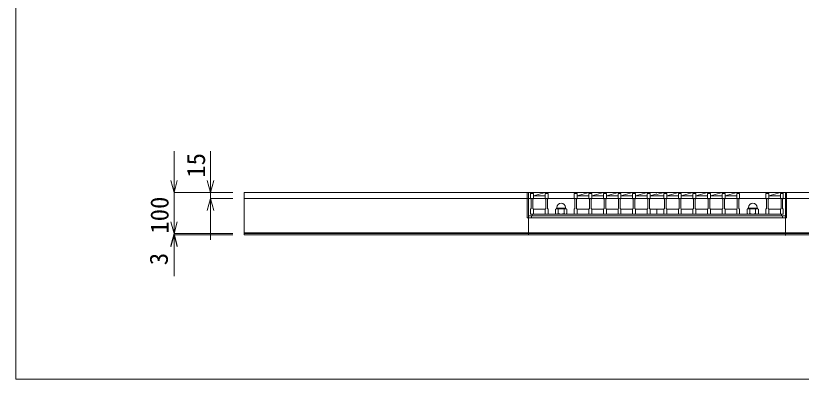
# Model space of a CAD drawing. Units: millimetres, scale not verified. Extents: x 234 to 5784, y 107 to 4112.
# Drawn here: x 234 to 2137, y 107 to 989 of the extents above; entities that cross this region are included whole.
import ezdxf
from ezdxf.enums import TextEntityAlignment as Align

# ---------------------------------------------------------------- set-up
doc = ezdxf.new("R2010")
doc.units = ezdxf.units.MM
doc.header["$LTSCALE"] = 20
doc.layers.add('0-1', color=7, linetype='Continuous', lineweight=18)
doc.layers.add('0-f', color=7, linetype='Continuous', lineweight=18)
doc.styles.add('ＭＳ ゴシック', font='')
doc.styles.get('ＭＳ ゴシック').set_extended_font_data('MS Gothic')

msp = doc.modelspace()

# ---------------------------------------------------------------- linework, layer by layer
at = {"layer": '0-1'}
for p, q in [((617.15, 560.37), (617.15, 660.37)), ((705.56, 560.37), (705.56, 660.37)), ((617.15, 560.37), (609.39, 589.35)), ((617.15, 560.37), (624.91, 589.35)), ((705.56, 560.37), (697.79, 589.35)), ((705.56, 560.37), (713.32, 589.35)), ((617.15, 460.37), (617.15, 560.37)), ((617.15, 460.37), (617.15, 560.37)), ((617.15, 560.37), (759.74, 560.37)), ((705.56, 545.37), (705.56, 560.37)), ((705.56, 560.37), (759.74, 560.37)), ((786.98, 560.37), (2786.98, 560.37)), ((786.98, 462.37), (786.98, 560.37)), ((1472.98, 560.37), (1472.98, 498.37)), ((1475.98, 560.37), (1475.98, 498.37)), ((1480.98, 557.87), (1480.98, 560.37)), ((1480.98, 560.37), (1786.98, 560.37)), ((1480.98, 557.87), (1480.98, 545.87)), ((1487.98, 557.87), (1480.98, 557.87)), ((1482.73, 557.87), (1482.73, 560.37)), ((1486.23, 557.87), (1486.23, 560.37)), ((1487.98, 551.89), (1516.27, 560.37)), ((1487.98, 545.87), (1487.98, 557.87)), ((1487.98, 551.89), (1516.27, 551.89)), ((1516.27, 557.87), (1516.27, 545.87)), ((1523.27, 557.87), (1516.27, 557.87)), ((1518.02, 557.87), (1518.02, 560.37)), ((1521.52, 557.87), (1521.52, 560.37)), ((1523.27, 545.87), (1523.27, 557.87)), ((1586.84, 557.87), (1586.84, 545.87)), ((1593.84, 557.87), (1586.84, 557.87)), ((1588.59, 557.87), (1588.59, 560.37)), ((1592.09, 557.87), (1592.09, 560.37)), ((1593.84, 551.89), (1622.13, 560.37)), ((1593.84, 545.87), (1593.84, 557.87)), ((1593.84, 551.89), (1622.13, 551.89)), ((1622.13, 557.87), (1622.13, 545.87)), ((1629.13, 557.87), (1622.13, 557.87)), ((1623.88, 557.87), (1623.88, 560.37)), ((1627.38, 557.87), (1627.38, 560.37)), ((1629.13, 551.89), (1657.41, 560.37)), ((1629.13, 545.87), (1629.13, 557.87)), ((1629.13, 551.89), (1657.41, 551.89)), ((1657.41, 557.87), (1657.41, 545.87)), ((1664.41, 557.87), (1657.41, 557.87)), ((1659.16, 557.87), (1659.16, 560.37)), ((1662.66, 557.87), (1662.66, 560.37)), ((1664.41, 551.89), (1692.7, 560.37)), ((1664.41, 545.87), (1664.41, 557.87)), ((1664.41, 551.89), (1692.7, 551.89)), ((1692.7, 557.87), (1692.7, 545.87)), ((1699.7, 557.87), (1692.7, 557.87)), ((1694.45, 557.87), (1694.45, 560.37)), ((1697.95, 557.87), (1697.95, 560.37)), ((1699.7, 551.89), (1727.98, 560.37)), ((1699.7, 545.87), (1699.7, 557.87)), ((1699.7, 551.89), (1727.98, 551.89)), ((1727.98, 557.87), (1727.98, 545.87)), ((1734.98, 557.87), (1727.98, 557.87)), ((1729.73, 557.87), (1729.73, 560.37)), ((1733.23, 557.87), (1733.23, 560.37)), ((1734.98, 551.89), (1763.27, 560.37)), ((1734.98, 545.87), (1734.98, 557.87)), ((1734.98, 551.89), (1763.27, 551.89)), ((1763.27, 557.87), (1763.27, 545.87)), ((1770.27, 557.87), (1763.27, 557.87)), ((1765.02, 557.87), (1765.02, 560.37)), ((1768.52, 557.87), (1768.52, 560.37)), ((1770.27, 545.87), (1770.27, 557.87)), ((1770.27, 551.89), (1786.98, 556.9)), ((1770.27, 551.89), (1786.98, 551.89)), ((1786.98, 555.36), (1803.7, 560.37)), ((1786.98, 560.37), (2092.98, 560.37)), ((1786.98, 551.89), (1803.7, 551.89)), ((1803.7, 557.87), (1803.7, 545.87)), ((1810.7, 557.87), (1803.7, 557.87)), ((1805.45, 557.87), (1805.45, 560.37)), ((1808.95, 557.87), (1808.95, 560.37)), ((1810.7, 551.89), (1838.98, 560.37)), ((1810.7, 545.87), (1810.7, 557.87)), ((1810.7, 551.89), (1838.98, 551.89)), ((1838.98, 557.87), (1838.98, 545.87)), ((1845.98, 557.87), (1838.98, 557.87)), ((1840.73, 557.87), (1840.73, 560.37)), ((1844.23, 557.87), (1844.23, 560.37)), ((1845.98, 551.89), (1874.27, 560.37)), ((1845.98, 545.87), (1845.98, 557.87)), ((1845.98, 551.89), (1874.27, 551.89)), ((1874.27, 557.87), (1874.27, 545.87)), ((1881.27, 557.87), (1874.27, 557.87)), ((1876.02, 557.87), (1876.02, 560.37)), ((1879.52, 557.87), (1879.52, 560.37)), ((1881.27, 551.89), (1909.56, 560.37)), ((1881.27, 545.87), (1881.27, 557.87)), ((1881.27, 551.89), (1909.56, 551.89)), ((1909.56, 557.87), (1909.56, 545.87)), ((1916.56, 557.87), (1909.56, 557.87)), ((1911.31, 557.87), (1911.31, 560.37)), ((1914.81, 557.87), (1914.81, 560.37)), ((1916.56, 551.89), (1944.84, 560.37)), ((1916.56, 545.87), (1916.56, 557.87)), ((1916.56, 551.89), (1944.84, 551.89)), ((1944.84, 557.87), (1944.84, 545.87)), ((1951.84, 557.87), (1944.84, 557.87)), ((1946.59, 557.87), (1946.59, 560.37)), ((1950.09, 557.87), (1950.09, 560.37)), ((1951.84, 551.89), (1980.13, 560.37)), ((1951.84, 545.87), (1951.84, 557.87)), ((1951.84, 551.89), (1980.13, 551.89)), ((1980.13, 557.87), (1980.13, 545.87)), ((1987.13, 557.87), (1980.13, 557.87)), ((1981.88, 557.87), (1981.88, 560.37)), ((1985.38, 557.87), (1985.38, 560.37)), ((1987.13, 545.87), (1987.13, 557.87)), ((2050.7, 557.87), (2050.7, 545.87)), ((2057.7, 557.87), (2050.7, 557.87)), ((2052.45, 557.87), (2052.45, 560.37)), ((2055.95, 557.87), (2055.95, 560.37)), ((2057.68, 551.89), (2085.97, 560.37)), ((2057.68, 551.89), (2085.97, 551.89)), ((2057.7, 545.87), (2057.7, 557.87)), ((2085.98, 557.87), (2085.98, 545.87)), ((2092.98, 557.87), (2085.98, 557.87)), ((2087.73, 557.87), (2087.73, 560.37)), ((2091.23, 557.87), (2091.23, 560.37)), ((2092.98, 557.87), (2092.98, 560.37)), ((2092.98, 545.87), (2092.98, 557.87)), ((2097.98, 498.37), (2097.98, 560.37)), ((2100.98, 498.37), (2100.98, 560.37)), ((705.56, 545.37), (697.79, 516.4)), ((705.56, 545.37), (705.56, 445.37)), ((705.56, 545.37), (713.32, 516.4)), ((705.56, 545.37), (759.74, 545.37)), ((786.98, 545.37), (2786.98, 545.37)), ((786.98, 545.37), (786.98, 457.37)), ((1480.98, 545.87), (1482.48, 544.37)), ((1482.48, 544.37), (1482.48, 521.37)), ((1486.48, 544.37), (1487.98, 545.87)), ((1486.48, 521.37), (1486.48, 544.37)), ((1516.27, 545.87), (1517.77, 544.37)), ((1517.77, 544.37), (1517.77, 521.37)), ((1521.77, 544.37), (1523.27, 545.87)), ((1521.77, 521.37), (1521.77, 544.37)), ((1586.84, 545.87), (1588.34, 544.37)), ((1588.34, 544.37), (1588.34, 521.37)), ((1592.34, 544.37), (1593.84, 545.87)), ((1592.34, 521.37), (1592.34, 544.37)), ((1622.13, 545.87), (1623.63, 544.37)), ((1623.63, 544.37), (1623.63, 521.37)), ((1627.63, 544.37), (1629.13, 545.87)), ((1627.63, 521.37), (1627.63, 544.37)), ((1657.41, 545.87), (1658.91, 544.37)), ((1658.91, 544.37), (1658.91, 521.37)), ((1662.91, 544.37), (1664.41, 545.87)), ((1662.91, 521.37), (1662.91, 544.37)), ((1692.7, 545.87), (1694.2, 544.37)), ((1694.2, 544.37), (1694.2, 521.37)), ((1698.2, 544.37), (1699.7, 545.87)), ((1698.2, 521.37), (1698.2, 544.37)), ((1727.98, 545.87), (1729.48, 544.37)), ((1729.48, 544.37), (1729.48, 521.37)), ((1733.48, 544.37), (1734.98, 545.87)), ((1733.48, 521.37), (1733.48, 544.37)), ((1763.27, 545.87), (1764.77, 544.37)), ((1764.77, 544.37), (1764.77, 521.37)), ((1768.77, 544.37), (1770.27, 545.87)), ((1768.77, 521.37), (1768.77, 544.37)), ((1803.7, 545.87), (1805.2, 544.37)), ((1805.2, 544.37), (1805.2, 521.37)), ((1809.2, 544.37), (1810.7, 545.87)), ((1809.2, 521.37), (1809.2, 544.37)), ((1838.98, 545.87), (1840.48, 544.37)), ((1840.48, 544.37), (1840.48, 521.37)), ((1844.48, 544.37), (1845.98, 545.87)), ((1844.48, 521.37), (1844.48, 544.37)), ((1874.27, 545.87), (1875.77, 544.37)), ((1875.77, 544.37), (1875.77, 521.37)), ((1879.77, 544.37), (1881.27, 545.87)), ((1879.77, 521.37), (1879.77, 544.37)), ((1909.56, 545.87), (1911.06, 544.37)), ((1911.06, 544.37), (1911.06, 521.37)), ((1915.06, 544.37), (1916.56, 545.87)), ((1915.06, 521.37), (1915.06, 544.37)), ((1944.84, 545.87), (1946.34, 544.37)), ((1946.34, 544.37), (1946.34, 521.37)), ((1950.34, 544.37), (1951.84, 545.87)), ((1950.34, 521.37), (1950.34, 544.37)), ((1980.13, 545.87), (1981.63, 544.37)), ((1981.63, 544.37), (1981.63, 521.37)), ((1985.63, 544.37), (1987.13, 545.87)), ((1985.63, 521.37), (1985.63, 544.37)), ((2050.7, 545.87), (2052.2, 544.37)), ((2052.2, 544.37), (2052.2, 521.37)), ((2056.2, 544.37), (2057.7, 545.87)), ((2056.2, 521.37), (2056.2, 544.37)), ((2085.98, 545.87), (2087.48, 544.37)), ((2087.48, 544.37), (2087.48, 521.37)), ((2091.48, 544.37), (2092.98, 545.87)), ((2091.48, 521.37), (2091.48, 544.37)), ((1482.48, 521.37), (1480.98, 519.87)), ((1480.98, 519.87), (1480.98, 507.87)), ((1487.98, 519.87), (1486.48, 521.37)), ((1487.98, 507.87), (1487.98, 519.87)), ((1487.98, 519.87), (1516.28, 519.87)), ((1517.77, 521.37), (1516.27, 519.87)), ((1516.27, 519.87), (1516.27, 507.87)), ((1523.27, 519.87), (1521.77, 521.37)), ((1523.27, 507.87), (1523.27, 519.87)), ((1541.13, 508.96), (1541.13, 519.79)), ((1544.48, 523.87), (1544.48, 522.37)), ((1565.48, 522.37), (1544.48, 522.37)), ((1565.38, 520.87), (1544.59, 520.87)), ((1548.06, 508.96), (1548.06, 519.79)), ((1561.91, 508.96), (1561.91, 519.79)), ((1565.48, 523.87), (1565.48, 522.37)), ((1568.84, 508.96), (1568.84, 519.79)), ((1588.34, 521.37), (1586.84, 519.87)), ((1586.84, 519.87), (1586.84, 507.87)), ((1593.84, 519.87), (1592.34, 521.37)), ((1593.84, 507.87), (1593.84, 519.87)), ((1593.84, 519.87), (1622.13, 519.87)), ((1623.63, 521.37), (1622.13, 519.87)), ((1622.13, 519.87), (1622.13, 507.87)), ((1629.13, 519.87), (1627.63, 521.37)), ((1629.13, 507.87), (1629.13, 519.87)), ((1629.13, 519.87), (1657.41, 519.87)), ((1658.91, 521.37), (1657.41, 519.87)), ((1657.41, 519.87), (1657.41, 507.87)), ((1664.41, 519.87), (1662.91, 521.37)), ((1664.41, 507.87), (1664.41, 519.87)), ((1664.41, 519.87), (1692.7, 519.87)), ((1694.2, 521.37), (1692.7, 519.87)), ((1692.7, 519.87), (1692.7, 507.87)), ((1699.7, 519.87), (1698.2, 521.37)), ((1699.7, 507.87), (1699.7, 519.87)), ((1699.7, 519.87), (1727.98, 519.87)), ((1729.48, 521.37), (1727.98, 519.87)), ((1727.98, 519.87), (1727.98, 507.87)), ((1734.98, 519.87), (1733.48, 521.37)), ((1734.98, 507.87), (1734.98, 519.87)), ((1734.98, 519.87), (1763.27, 519.87)), ((1764.77, 521.37), (1763.27, 519.87)), ((1763.27, 519.87), (1763.27, 507.87)), ((1770.27, 519.87), (1768.77, 521.37)), ((1770.27, 507.87), (1770.27, 519.87)), ((1770.27, 519.87), (1786.98, 519.87)), ((1786.98, 519.87), (1786.98, 507.87)), ((1786.98, 507.87), (1786.98, 519.87)), ((1786.98, 519.87), (1803.7, 519.87)), ((1805.2, 521.37), (1803.7, 519.87)), ((1803.7, 519.87), (1803.7, 507.87)), ((1810.7, 519.87), (1809.2, 521.37)), ((1810.7, 507.87), (1810.7, 519.87)), ((1810.7, 519.87), (1838.98, 519.87)), ((1840.48, 521.37), (1838.98, 519.87)), ((1838.98, 519.87), (1838.98, 507.87)), ((1845.98, 519.87), (1844.48, 521.37)), ((1845.98, 507.87), (1845.98, 519.87)), ((1845.98, 519.87), (1874.27, 519.87)), ((1875.77, 521.37), (1874.27, 519.87)), ((1874.27, 519.87), (1874.27, 507.87)), ((1881.27, 519.87), (1879.77, 521.37)), ((1881.27, 507.87), (1881.27, 519.87)), ((1881.27, 519.87), (1909.56, 519.87)), ((1911.06, 521.37), (1909.56, 519.87)), ((1909.56, 519.87), (1909.56, 507.87)), ((1916.56, 519.87), (1915.06, 521.37)), ((1916.56, 507.87), (1916.56, 519.87)), ((1916.56, 519.87), (1944.84, 519.87)), ((1946.34, 521.37), (1944.84, 519.87)), ((1944.84, 519.87), (1944.84, 507.87)), ((1951.84, 519.87), (1950.34, 521.37)), ((1951.84, 507.87), (1951.84, 519.87)), ((1951.84, 519.87), (1980.13, 519.87)), ((1981.63, 521.37), (1980.13, 519.87)), ((1980.13, 519.87), (1980.13, 507.87)), ((1987.13, 519.87), (1985.63, 521.37)), ((1987.13, 507.87), (1987.13, 519.87)), ((2005.13, 508.96), (2005.13, 519.79)), ((2008.48, 523.87), (2008.48, 522.37)), ((2029.48, 522.37), (2008.48, 522.37)), ((2029.38, 520.87), (2008.59, 520.87)), ((2012.06, 508.96), (2012.06, 519.79)), ((2025.91, 508.96), (2025.91, 519.79)), ((2029.48, 523.87), (2029.48, 522.37)), ((2032.84, 508.96), (2032.84, 519.79)), ((2052.2, 521.37), (2050.7, 519.87)), ((2050.7, 519.87), (2050.7, 507.87)), ((2057.7, 519.87), (2056.2, 521.37)), ((2057.7, 507.87), (2057.7, 519.87)), ((2057.7, 519.87), (2085.98, 519.87)), ((2087.48, 521.37), (2085.98, 519.87)), ((2085.98, 519.87), (2085.98, 507.87)), ((2092.98, 519.87), (2091.48, 521.37)), ((2092.98, 507.87), (2092.98, 519.87)), ((1472.98, 498.37), (1788.21, 498.37)), ((1475.98, 503.37), (1786.98, 503.37)), ((1475.98, 498.37), (1475.98, 456.91)), ((1480.98, 507.87), (1487.98, 507.87)), ((1482.98, 503.37), (1482.98, 498.37)), ((1482.98, 503.37), (2100.98, 503.37)), ((1484.98, 507.87), (1484.98, 503.37)), ((1484.98, 507.87), (1786.98, 507.87)), ((1516.27, 507.87), (1523.27, 507.87)), ((1586.84, 507.87), (1593.84, 507.87)), ((1622.13, 507.87), (1629.13, 507.87)), ((1657.41, 507.87), (1664.41, 507.87)), ((1692.7, 507.87), (1699.7, 507.87)), ((1727.98, 507.87), (1734.98, 507.87)), ((1763.27, 507.87), (1770.27, 507.87)), ((1786.98, 507.87), (2088.98, 507.87)), ((1786.98, 503.37), (2088.98, 503.37)), ((1787.83, 498.37), (2100.98, 498.37)), ((1803.7, 507.87), (1810.7, 507.87)), ((1838.98, 507.87), (1845.98, 507.87)), ((1874.27, 507.87), (1881.27, 507.87)), ((1909.56, 507.87), (1916.56, 507.87)), ((1944.84, 507.87), (1951.84, 507.87)), ((1980.13, 507.87), (1987.13, 507.87)), ((2050.7, 507.87), (2057.7, 507.87)), ((2085.98, 507.87), (2092.98, 507.87)), ((2088.98, 507.87), (2088.98, 503.37)), ((2090.98, 503.37), (2090.98, 498.37)), ((2097.98, 498.37), (2097.98, 456.11)), ((617.15, 460.37), (609.39, 489.35)), ((617.15, 460.37), (624.91, 489.35)), ((617.15, 460.37), (609.39, 431.4)), ((617.15, 457.37), (609.39, 428.4)), ((617.15, 457.37), (617.15, 460.37)), ((617.15, 460.37), (759.74, 460.37)), ((617.15, 460.37), (617.15, 360.37)), ((617.15, 460.37), (624.91, 431.4)), ((617.15, 457.37), (617.15, 357.37)), ((617.15, 457.37), (624.91, 428.4)), ((617.15, 457.37), (759.74, 457.37)), ((2786.98, 462.37), (786.98, 462.37)), ((786.98, 460.37), (2786.98, 460.37)), ((786.98, 457.37), (2786.98, 457.37))]:
    msp.add_line(p, q, dxfattribs=at)
for centre, radius, start, end in [((1554.98, 523.87), 10.5, 0, 180), ((2018.98, 523.87), 10.5, 0, 180), ((1544.59, 514.78), 6.09, 55.33, 124.67), ((1544.48, 520.87), 1.5, 90, 180), ((1554.98, 498.14), 22.74, 72.259, 107.741), ((1565.38, 514.78), 6.09, 55.33, 124.67), ((1565.48, 520.87), 1.5, 0, 90), ((2008.59, 514.78), 6.09, 55.33, 124.67), ((2008.48, 520.87), 1.5, 90, 180), ((2018.98, 498.14), 22.74, 72.259, 107.741), ((2029.38, 514.78), 6.09, 55.33, 124.67), ((2029.48, 520.87), 1.5, 0, 90), ((1544.59, 513.96), 6.09, 235.33, 304.67), ((1554.98, 530.61), 22.74, 252.259, 287.741), ((1565.38, 513.96), 6.09, 235.33, 304.67), ((2008.59, 513.96), 6.09, 235.33, 304.67), ((2018.98, 530.61), 22.74, 252.259, 287.741), ((2029.38, 513.96), 6.09, 235.33, 304.67)]:
    msp.add_arc(centre, radius, start, end, dxfattribs=at)
at = {"layer": '0-f'}
for p, q in [((233.7, 4112.38), (233.7, 107.38)), ((233.7, 107.38), (5783.7, 107.38))]:
    msp.add_line(p, q, dxfattribs=at)

# ---------------------------------------------------------------- texts
at = {"layer": '0-1', "style": 'ＭＳ ゴシック'}
for s, p in [('15', (705.56, 595.97)), ('100', (617.15, 460.37)), ('3', (615.34, 383.95))]:
    msp.add_text(s, height=43.99, rotation=90, dxfattribs=at).set_placement(p, align=Align.BOTTOM_LEFT)

doc.saveas('drawing.dxf')
